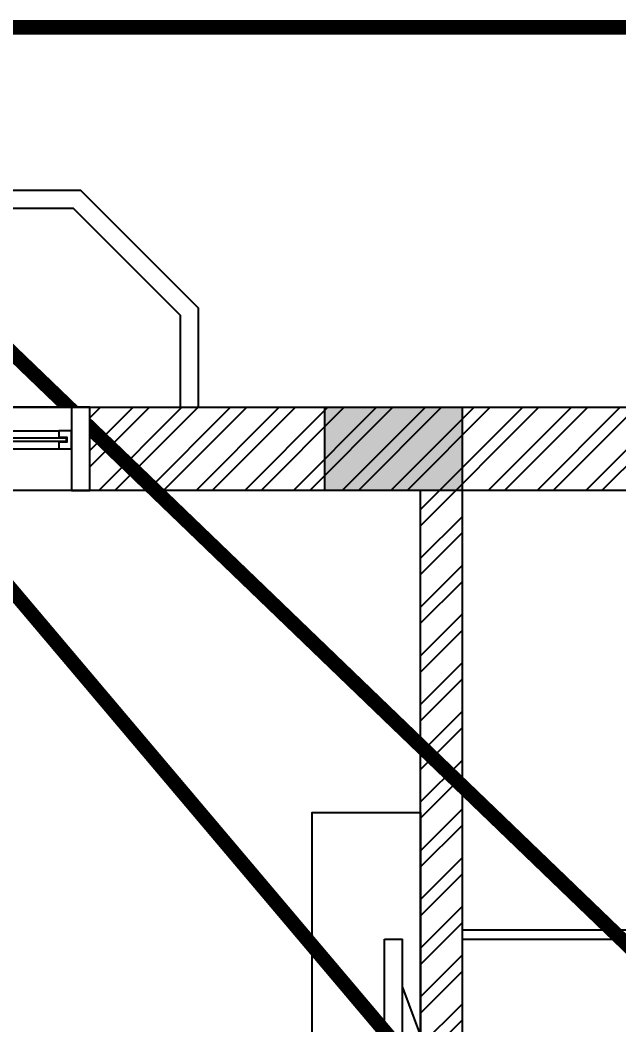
# Model space of a CAD drawing. Header units: millimetres. Extents: x -3567 to 83618, y -21481 to 19784.
# Drawn here: x 3338 to 4994, y 11913 to 14690 of the extents above; entities that cross this region are included whole.
import ezdxf

# ---------------------------------------------------------------- set-up
doc = ezdxf.new("R2010")
doc.units = ezdxf.units.MM
doc.header["$LTSCALE"] = 150
doc.set_wipeout_variables(frame=1)
doc.linetypes.add('DASHED', pattern=[19.05, 12.7, -6.35])
for name, color, linetype in [('ad-Column', 3, 'Continuous'), ('ad-Column Hatch', 125, 'Continuous'), ('ad-Elevation 10', 8, 'Continuous'), ('ad-Furniture', 8, 'Continuous'), ('ad-Glass Sectionline', 140, 'Continuous'), ('ad-Railing', 6, 'Continuous'), ('ad-Text main', 7, 'Continuous'), ('ad-Wall', 240, 'Continuous'), ('ad-Wall hatch', 8, 'Continuous')]:
    doc.layers.add(name, color=color, linetype=linetype)
doc.layers.add('ad-Primary Roof', color=5, linetype='Continuous', true_color=0x0000ff)
doc.layers.add('ad-Secondary Roof', color=6, linetype='Continuous', true_color=0xff00ff)
doc.styles.get("Standard").update_dxf_attribs({"font": 'calibril.ttf'})

# ---------------------------------------------------------------- blocks, each defined once
blk = doc.blocks.new('zw$3849')
at = {"layer": 'ad-Text main', "insert": (2330, 13995), "char_height": 100, "width": 2237.11, "attachment_point": 5, "bg_fill": 2}
blk.add_mtext("\\pxqd;2' Wide Balcony", dxfattribs=at)
blk = doc.blocks.new('$ZCDB_AUDIT_GENERATED_C77D')
blk.add_wipeout([(0, 230), (2400, 230), (2400, 0), (0, 0)]).dxf.layer = 'ad-Elevation 10'
at = {"layer": 'ad-Elevation 10'}
for points in [[(2400, 230), (0, 230)], [(2400, 0), (0, 0)]]:
    blk.add_lwpolyline(points, dxfattribs=at)
for points in [[(50, 0), (50, 230), (0, 230), (0, 0)], [(2350, 0), (2400, 0), (2400, 230), (2350, 230)], [(1217.5, 133), (1217.5, 115), (1182.5, 115), (1182.5, 165), (1217.5, 165), (1217.5, 147), (1195.5, 147), (1195.5, 133)], [(2315, 133), (2315, 115), (2350, 115), (2350, 165), (2315, 165), (2315, 147), (2337, 147), (2337, 133)], [(85, 83), (85, 65), (50, 65), (50, 115), (85, 115), (85, 97), (63, 97), (63, 83)], [(1182.5, 83), (1182.5, 65), (1217.5, 65), (1217.5, 115), (1182.5, 115), (1182.5, 97), (1204.5, 97), (1204.5, 83)]]:
    blk.add_lwpolyline(points, close=True, dxfattribs=at)
at = {"layer": 'ad-Glass Sectionline'}
for points in [[(1200, 145), (2335, 145), (2335, 135), (1200, 135)], [(1200, 95), (65, 95), (65, 85), (1200, 85)]]:
    blk.add_lwpolyline(points, close=True, dxfattribs=at)
for points in [[(1217.5, 165), (2315, 165)], [(1182.5, 115), (85, 115)], [(1217.5, 115), (2315, 115)], [(1182.5, 65), (85, 65)]]:
    blk.add_lwpolyline(points, dxfattribs=at)
blk = doc.blocks.new('*U139')
blk.add_blockref('$ZCDB_AUDIT_GENERATED_C77D', (0, 0))
blk = doc.blocks.new('zw$42B5')
at = {"layer": 'ad-Wall hatch', "transparency": 33554610}
h = blk.add_hatch(dxfattribs=at)
h.set_pattern_fill('ANSI32', color=256, scale=10)
h.set_pattern_definition([(45, (-1040635.14, 674820.02), (-67.351921, 67.351921), []), (45, (-1040590.24, 674820.02), (-67.351921, 67.351921), [])])
h.paths.add_polyline_path([(12120, 13620), (12120, 10220), (11890, 10220), (11890, 13390), (7240, 13390), (7240, 8645), (4245, 8645), (4245, 8875), (4445, 8875), (4445, 9370), (4560, 9370), (4560, 8760), (7010, 8760), (7010, 10500), (6360, 10500), (6360, 10615), (7010, 10615), (7010, 13390), (4560, 13390), (4560, 10615), (5560, 10615), (5560, 10500), (4445, 10500), (4445, 13390), (230, 13390), (230, 8875), (3345, 8875), (3345, 8645), (3060, 8645), (3060, 4745), (3345, 4745), (3345, 4515), (230, 4515), (230, 230), (4995, 230), (4995, 3130), (6060, 3130), (6060, 3015), (5110, 3015), (5110, 230), (8310, 230), (8310, 3015), (6860, 3015), (6860, 3130), (8310, 3130), (8310, 4630), (5110, 4630), (5110, 3930), (4995, 3930), (4995, 4515), (4245, 4515), (4245, 4745), (8540, 4745), (8540, 230), (9240, 230), (9240, 0), (0, 0), (0, 4745), (2830, 4745), (2830, 8645), (0, 8645), (0, 13620)])
at = {"layer": 'ad-Railing'}
for points in [[(830, 13620), (830, 13895), (1155, 14220), (3505, 14220), (3830, 13895), (3830, 13620)], [(880, 13620), (880, 13874.3), (1175.7, 14170), (3484.3, 14170), (3780, 13874.3), (3780, 13620)]]:
    blk.add_lwpolyline(points, dxfattribs=at)
blk.add_blockref('*U139', (1130, 13390))
at = {"layer": 'ad-Wall'}
for points in [[(7240, 8645), (4245, 8645), (4245, 8875), (4445, 8875), (4445, 9370), (4560, 9370), (4560, 8760), (7010, 8760), (7010, 10500), (6360, 10500), (6360, 10615), (7010, 10615), (7010, 13390), (4560, 13390), (4560, 10615), (5560, 10615), (5560, 10500), (4445, 10500), (4445, 13390), (230, 13390)], [(0, 0), (0, 4745), (2830, 4745), (2830, 8645), (0, 8645), (0, 13620), (12120, 13620)]]:
    blk.add_lwpolyline(points, dxfattribs=at)
blk = doc.blocks.new('1625E_Roof Plan')
at = {"layer": 'ad-Primary Roof', "linetype": 'DASHED', "ltscale": 2, "const_width": 40}
blk.add_lwpolyline([(12570, 14670), (2380, 14670), (7475, 9770)], close=True, dxfattribs=at)
at = {"layer": 'ad-Secondary Roof', "linetype": 'DASHED', "ltscale": 2, "const_width": 40}
blk.add_lwpolyline([(2380, 8195), (4927.5, 11207.5), (2380, 14220), (-450, 14220), (-450, 8195)], close=True, dxfattribs=at)
blk = doc.blocks.new('zw$6AA0')
at = {"layer": 'ad-Column Hatch', "transparency": 33554687}
h = blk.add_hatch(color=256, dxfattribs=at)
h.dxf.hatch_style = 1
h.paths.add_polyline_path([(0, -230), (380, -230), (380, 0), (0, 0)])
at = {"layer": 'ad-Column'}
blk.add_lwpolyline([(0, -230), (380, -230), (380, 0), (0, 0)], close=True, dxfattribs=at)
blk = doc.blocks.new('1625E_Columns')
at = {"layer": 'ad-Column', "xscale": -1, "rotation": 359.9999999999997}
blk.add_blockref('zw$6AA0', (4560, 13620), dxfattribs=at)
blk = doc.blocks.new('A$Cc8134665')
at = {"layer": 'ad-Furniture', "ltscale": 0.125}
for p, q in [((0, -999.5), (0, 1000.5)), ((50, 650.5), (50, -649.5)), ((100, 650.5), (50, 650.5)), ((100, 650.5), (100, -649.5)), ((50, 515.6), (0, 382)), ((0, 382), (0, -382)), ((50, -515.6), (0, -382)), ((100, -649.5), (50, -649.5))]:
    blk.add_line(p, q, dxfattribs=at)
blk.add_lwpolyline([(0, 1000.5), (300, 1000.5), (300, -999.5), (0, -999.5)], dxfattribs=at)
blk = doc.blocks.new('zw$2927')
at = {"layer": 'ad-Glass Sectionline'}
blk.add_lwpolyline([(-7560, -1470), (-5110, -1470), (-5110, -1445), (-7560, -1445)], close=True, dxfattribs=at)
at = {"layer": 'ad-Furniture', "rotation": 180}
blk.add_blockref('A$Cc8134665', (-7675, -2119.5), dxfattribs=at)
blk = doc.blocks.new('1625_East Villa')
blk.add_blockref('1625E_Roof Plan', (0, 0))
blk.add_blockref('1625E_Columns', (0, 0))
at = {"layer": 'ad-Furniture', "rotation": 360}
blk.add_blockref('zw$2927', (12120, 13620), dxfattribs=at)
at = {"layer": 'ad-Wall'}
blk.add_blockref('zw$42B5', (0, 0), dxfattribs=at)
at = {"layer": 'ad-Text main'}
blk.add_blockref('zw$3849', (0, 0), dxfattribs=at)

msp = doc.modelspace()

# ---------------------------------------------------------------- block references
msp.add_blockref('1625_East Villa', (0, 0))

doc.saveas('drawing.dxf')
